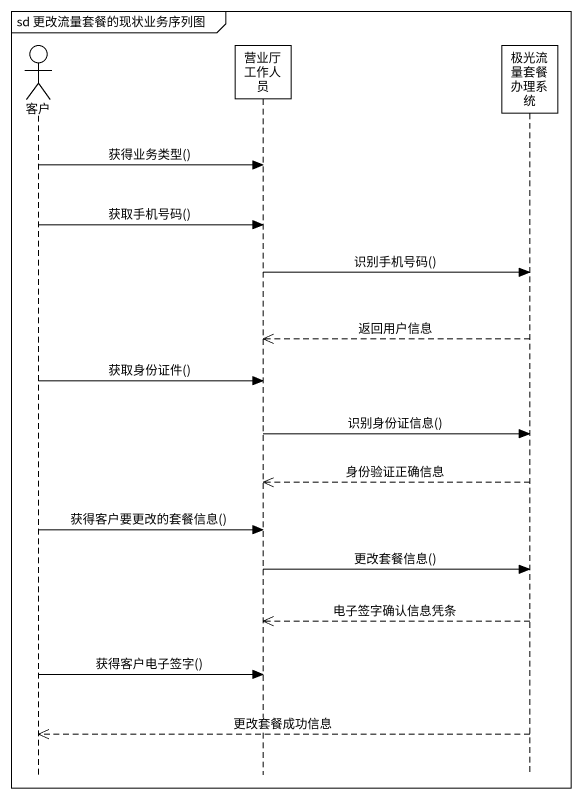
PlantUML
@startuml
mainframe sd 更改流量套餐的现状业务序列图
hide footbox
actor 客户
participant 营业厅工作人员
participant 极光流量套餐办理系统

客户 -> 营业厅工作人员 : 获得业务类型()
客户 -> 营业厅工作人员 : 获取手机号码()
营业厅工作人员 -> 极光流量套餐办理系统 : 识别手机号码()
极光流量套餐办理系统 -->> 营业厅工作人员 : 返回用户信息
客户 -> 营业厅工作人员 : 获取身份证件()
营业厅工作人员 -> 极光流量套餐办理系统 : 识别身份证信息()
极光流量套餐办理系统 -->> 营业厅工作人员 : 身份验证正确信息
客户 -> 营业厅工作人员 : 获得客户要更改的套餐信息()
营业厅工作人员 -> 极光流量套餐办理系统 : 更改套餐信息()
极光流量套餐办理系统 -->> 营业厅工作人员 : 电子签字确认信息凭条
客户 -> 营业厅工作人员 : 获得客户电子签字()
极光流量套餐办理系统 -->> 客户 : 更改套餐成功信息
@enduml
